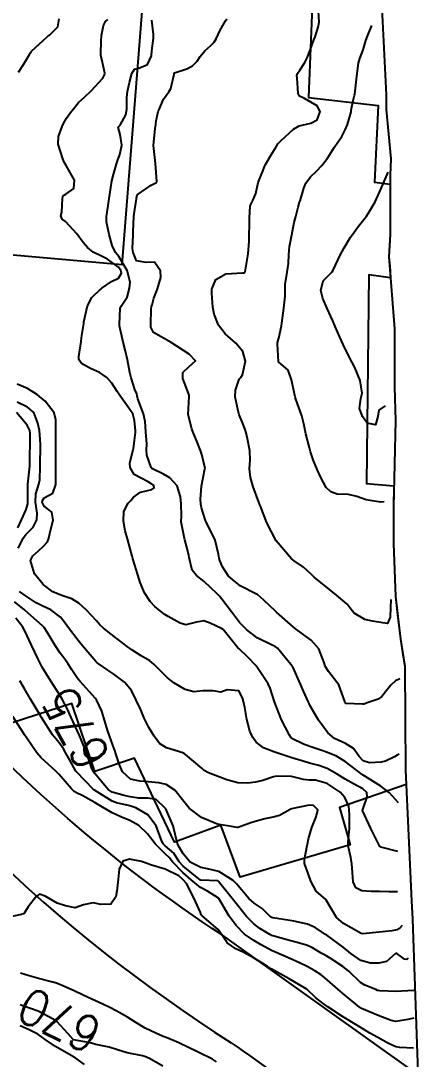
# Model space of a CAD drawing. Header units: metres. Extents: x 292545 to 299085, y 7450245 to 7463078.
# Drawn here: x 296287.8 to 296332.3, y 7456470 to 7456586 of the extents above; entities that cross this region are included whole.
import ezdxf
from ezdxf.enums import TextEntityAlignment as Align

# ---------------------------------------------------------------- set-up
doc = ezdxf.new("R2010")
doc.units = ezdxf.units.M
for name, color, linetype in [('Area', 45, 'Continuous'), ('Cotas', 45, 'Continuous'), ('Curvas de Nivel 1m', 11, 'Continuous'), ('Curvas de Nivel 5m', 15, 'Continuous'), ('Edificações', 30, 'Continuous'), ('Vias Primárias', 230, 'Continuous')]:
    doc.layers.add(name, color=color, linetype=linetype)
doc.styles.add('Style-STANDARD', font='STANDARD.shx')

msp = doc.modelspace()

# ---------------------------------------------------------------- linework, layer by layer
at = {"layer": 'Area'}
msp.add_polyline3d([(296328.13, 7456587.39, 682.69), (296328.62, 7456577.69, 682.94), (296328.63, 7456576.05, 688.07), (296329.13, 7456570.55, 687.83), (296329.05, 7456568.74, 687.82), (296329.07, 7456562.1, 688.53), (296328.92, 7456559.61, 687.83), (296329.56, 7456551.55, 688.52), (296329.54, 7456545.02, 687.28), (296329.67, 7456541.33, 687.89), (296329.43, 7456531.62, 688.93), (296329.45, 7456527.56, 689.09), (296329.67, 7456521.67, 689.53), (296330.21, 7456516.88, 681.36), (296330.69, 7456513.87, 681.3), (296330.79, 7456502.25, 681.86), (296331.45, 7456487.66, 676.92), (296331.57, 7456485.6, 688.61), (296332.31, 7456464.21, 671.22)], dxfattribs=at)
at = {"layer": 'Curvas de Nivel 1m', "flags": 128}
for points, elevation in [([(296287.54, 7456580.22), (296288.09, 7456581.1), (296288.76, 7456582.21), (296288.85, 7456582.36), (296289, 7456582.56), (296290.72, 7456584.18), (296290.88, 7456584.31), (296291.02, 7456584.4), (296291.91, 7456585.29), (296292.08, 7456586.17)], 678), ([(296330, 7456498.59), (296329, 7456499.73), (296328.02, 7456500.48), (296326.22, 7456501.57), (296326.03, 7456501.7), (296325.99, 7456501.72), (296325.93, 7456501.76), (296324.05, 7456503.23), (296323.07, 7456503.8), (296322.07, 7456504.22), (296321.44, 7456504.45), (296320.07, 7456504.9), (296319.39, 7456505.16), (296318.08, 7456505.79), (296317.99, 7456505.86), (296317.8, 7456506.15), (296316.94, 7456507.87), (296316.13, 7456509.88), (296315.66, 7456511.4), (296315.43, 7456511.89), (296314.18, 7456513.79), (296314.1, 7456513.9), (296313.16, 7456514.89), (296312.2, 7456515.79), (296312.06, 7456515.93), (296311.31, 7456516.85), (296310.39, 7456517.95), (296310.23, 7456518.08), (296308.94, 7456518.67), (296308.24, 7456518.95), (296307.43, 7456518.8), (296306.24, 7456518.5), (296305.58, 7456518.67), (296304.25, 7456519.41), (296303.88, 7456519.66), (296303.4, 7456520.03), (296302.77, 7456520.55), (296302.26, 7456521.08), (296301.61, 7456522.06), (296301.13, 7456523.22), (296300.87, 7456524.06), (296300.32, 7456525.87), (296300.26, 7456526.07), (296300.24, 7456526.16), (296299.71, 7456528.08), (296299.45, 7456528.99), (296299.25, 7456530.08), (296299.32, 7456531.15), (296299.79, 7456532.08), (296300.08, 7456532.39), (296300.4, 7456532.74), (296301.17, 7456533.3), (296302.42, 7456533.62), (296302.69, 7456533.78), (296302.66, 7456534.05), (296302.52, 7456534.14), (296302.42, 7456534.2), (296302.03, 7456534.46), (296300.44, 7456535.29), (296300.01, 7456536.07), (296299.99, 7456536.54), (296300.35, 7456538.07), (296300.37, 7456538.16), (296300.47, 7456538.77), (296300.6, 7456539.96), (296300.6, 7456540.07), (296300.59, 7456540.17), (296300.51, 7456541.32), (296300.32, 7456542.07), (296299.78, 7456542.82), (296298.84, 7456544.09), (296298.55, 7456544.56), (296297.96, 7456545.5), (296297.41, 7456546.11), (296296.93, 7456546.47), (296296.57, 7456546.66), (296295.57, 7456547.14), (296294.58, 7456547.68), (296294.29, 7456548.14), (296294.27, 7456548.46), (296294.52, 7456550.14), (296294.53, 7456550.22), (296294.62, 7456550.81), (296294.82, 7456552.14), (296294.85, 7456552.35), (296295.23, 7456554.13), (296295.73, 7456555.06), (296296.68, 7456555.97), (296296.76, 7456556.03), (296296.83, 7456556.11), (296297.93, 7456556.86), (296298.69, 7456557.23), (296299.03, 7456557.76), (296298.98, 7456558.09), (296298.71, 7456558.46), (296297.49, 7456559.33), (296296.73, 7456559.7), (296295.87, 7456560.12), (296295.24, 7456560.63), (296294.74, 7456561.2), (296294.05, 7456562.15), (296292.77, 7456563.56), (296292.41, 7456563.81), (296292.25, 7456564.17), (296292.36, 7456564.58), (296292.44, 7456566.16), (296292.53, 7456566.44), (296292.81, 7456566.6), (296293.72, 7456567.24), (296293.79, 7456568.15), (296292.85, 7456569.79), (296292.63, 7456570.16), (296292.47, 7456570.55), (296291.97, 7456572.17), (296292.02, 7456573.03), (296292.43, 7456574.16), (296292.56, 7456574.5), (296292.91, 7456575.08), (296293.35, 7456575.72), (296293.67, 7456576.15), (296294.24, 7456576.83), (296294.94, 7456577.46), (296295.67, 7456578.13), (296296.96, 7456579.56), (296297.15, 7456579.92), (296297.17, 7456580.11), (296296.98, 7456580.99), (296296.75, 7456582.11), (296296.76, 7456583.86), (296296.79, 7456584.11), (296296.82, 7456584.31), (296297.03, 7456585.45), (296297.25, 7456585.89), (296297.52, 7456586.11)], 679), ([(296330.16, 7456512.44), (296329.67, 7456512.22), (296329.13, 7456511.73), (296328.7, 7456511.18), (296328.14, 7456510.49), (296327.71, 7456510.18), (296326.48, 7456509.76), (296326.23, 7456509.66), (296326.13, 7456509.63), (296325.98, 7456509.62), (296324.13, 7456509.7), (296324.04, 7456509.79), (296323.99, 7456509.94), (296323.33, 7456511.8), (296322.17, 7456513.28), (296321.83, 7456513.81), (296321.64, 7456514.36), (296321.11, 7456515.82), (296320.22, 7456516.78), (296318.73, 7456517.85), (296318.45, 7456518.07), (296318.24, 7456518.26), (296316.41, 7456519.88), (296316.25, 7456520.02), (296314.93, 7456521.23), (296314.27, 7456521.83), (296314.23, 7456521.86), (296314.11, 7456521.9), (296312.29, 7456522.83), (296311.01, 7456523.94), (296310.31, 7456524.98), (296310.04, 7456525.67), (296309.96, 7456525.95), (296309.89, 7456526.39), (296309.52, 7456527.96), (296308.66, 7456529.68), (296308.49, 7456529.97), (296308.38, 7456530.26), (296307.97, 7456531.56), (296307.9, 7456531.98), (296307.86, 7456532.52), (296307.98, 7456533.98), (296308.37, 7456535.9), (296308.38, 7456535.97), (296308.01, 7456537.53), (296307.88, 7456537.98), (296307.46, 7456539), (296307.05, 7456539.99), (296306.91, 7456540.4), (296306.51, 7456542), (296306.62, 7456544), (296306.61, 7456544.07), (296306.55, 7456544.25), (296305.89, 7456546.01), (296305.88, 7456546.69), (296306.58, 7456547.3), (296307.3, 7456547.99), (296306.59, 7456548.71), (296304.61, 7456550.02), (296302.62, 7456551.14), (296302.33, 7456551.75), (296302.32, 7456552.04), (296302.37, 7456553.77), (296302.41, 7456554.04), (296302.46, 7456554.24), (296302.67, 7456554.99), (296302.97, 7456555.74), (296303.08, 7456556.04), (296303.44, 7456557.29), (296303.41, 7456558.03), (296302.72, 7456559), (296301.8, 7456558.97), (296300.72, 7456559.16), (296300.34, 7456560.07), (296300.28, 7456560.53), (296300.33, 7456562.07), (296300.35, 7456562.48), (296300.42, 7456564.07), (296300.45, 7456564.4), (296300.7, 7456566.07), (296300.71, 7456566.16), (296300.81, 7456566.52), (296302.36, 7456567.59), (296302.82, 7456567.81), (296302.96, 7456567.9), (296302.99, 7456568.04), (296302.84, 7456570.04), (296302.6, 7456572.04), (296302.79, 7456573.94), (296302.82, 7456574.04), (296302.83, 7456574.1), (296302.9, 7456574.79), (296303.14, 7456575.82), (296303.24, 7456576.04), (296303.75, 7456577.22), (296304.34, 7456578.03), (296304.56, 7456578.41), (296304.93, 7456580.02), (296304.94, 7456580.05), (296304.96, 7456580.14), (296306.36, 7456580.61), (296306.98, 7456580.93), (296307.5, 7456581.47), (296307.85, 7456581.98), (296308.36, 7456582.62), (296309.01, 7456583.2), (296309.39, 7456583.58), (296309.61, 7456583.96), (296310.05, 7456584.93), (296310.65, 7456585.95), (296310.81, 7456586.18)], 681), ([(296329.15, 7456521.3), (296329.09, 7456520.43), (296329.05, 7456519.33), (296328.78, 7456518.65), (296328.24, 7456518.72), (296327.09, 7456518.9), (296326.24, 7456519.07), (296325.05, 7456519.78), (296324.69, 7456520.21), (296324.26, 7456520.79), (296323.07, 7456521.8), (296322.28, 7456522.42), (296320.57, 7456523.83), (296320.31, 7456524.08), (296319.39, 7456524.92), (296318.32, 7456525.64), (296318.05, 7456525.86), (296316.34, 7456527.88), (296315.27, 7456529.89), (296314.56, 7456531.73), (296314.5, 7456531.9), (296314.4, 7456532.2), (296313.77, 7456533.91), (296313.46, 7456534.94), (296313.36, 7456535.92), (296313.42, 7456536.88), (296313.4, 7456537.92), (296313.13, 7456539.27), (296312.98, 7456539.92), (296312.87, 7456540.3), (296312.51, 7456541.15), (296312.2, 7456541.93), (296312.07, 7456542.39), (296311.76, 7456543.94), (296311.78, 7456544.7), (296312.19, 7456545.93), (296312.37, 7456546.13), (296312.57, 7456546.41), (296312.9, 7456547.93), (296312.6, 7456549.02), (296311.8, 7456549.94), (296310.62, 7456551), (296309.88, 7456551.96), (296309.41, 7456553.2), (296309.26, 7456553.96), (296309.12, 7456555.53), (296309.14, 7456555.97), (296309.59, 7456557.06), (296310.7, 7456557.69), (296312.58, 7456557.8), (296312.7, 7456557.8), (296312.79, 7456557.83), (296312.87, 7456557.92), (296313.14, 7456559.49), (296313.21, 7456559.92), (296313.31, 7456561.35), (296313.32, 7456561.91), (296313.35, 7456563.33), (296313.33, 7456563.91), (296313.42, 7456565.28), (296313.7, 7456565.91), (296314.06, 7456566.66), (296314.33, 7456567.9), (296314.45, 7456568.28), (296314.84, 7456569.18), (296315.04, 7456569.7), (296315.12, 7456569.9), (296315.75, 7456571), (296316.31, 7456571.89), (296316.53, 7456572.23), (296316.88, 7456572.61), (296318.28, 7456573.86), (296318.9, 7456574.22), (296320.21, 7456574.52), (296320.9, 7456574.89), (296321.25, 7456575.82), (296320.92, 7456576.48), (296319.5, 7456577.28), (296318.94, 7456577.55), (296318.77, 7456577.85), (296318.66, 7456579.55), (296318.65, 7456579.85), (296318.72, 7456580.09), (296318.97, 7456580.46), (296319.53, 7456581.3), (296319.8, 7456581.84), (296320.14, 7456582.7), (296320.55, 7456583.83), (296320.67, 7456584.18), (296321.03, 7456585.26), (296321.12, 7456585.83), (296321.05, 7456587.02)], 682), ([(296328.39, 7456532.21), (296327.97, 7456532.18), (296326.4, 7456532.47), (296325.33, 7456532.84), (296324.41, 7456533.04), (296323.13, 7456533.08), (296322.42, 7456533.36), (296321.91, 7456533.82), (296321.3, 7456534.96), (296320.89, 7456535.83), (296320.45, 7456536.92), (296320.22, 7456537.6), (296320.15, 7456537.83), (296320.04, 7456538.27), (296319.64, 7456539.84), (296319.4, 7456540.94), (296319.18, 7456541.84), (296318.53, 7456543.69), (296318.48, 7456543.8), (296318.47, 7456543.85), (296318.45, 7456543.94), (296318.03, 7456545.86), (296317.65, 7456546.94), (296316.58, 7456547.88), (296316.46, 7456549.88), (296316.47, 7456550.03), (296316.62, 7456550.52), (296316.92, 7456551.88), (296316.96, 7456552.2), (296317.19, 7456553.87), (296317.34, 7456555.2), (296317.33, 7456555.87), (296317.33, 7456556.51), (296317.55, 7456557.87), (296317.69, 7456558.84), (296317.74, 7456559.86), (296317.83, 7456560.77), (296318.03, 7456561.86), (296318.35, 7456563.44), (296318.44, 7456563.85), (296318.51, 7456564.12), (296318.79, 7456565.14), (296318.95, 7456565.7), (296318.99, 7456565.85), (296319.41, 7456567.26), (296319.65, 7456567.84), (296320.15, 7456568.52), (296320.84, 7456569.18), (296321.44, 7456569.82), (296322.05, 7456570.62), (296322.8, 7456571.8), (296322.87, 7456571.91), (296323.65, 7456573.03), (296324.05, 7456573.79), (296324.29, 7456574.39), (296324.69, 7456575.78), (296324.72, 7456575.98), (296324.93, 7456577.05), (296325.07, 7456577.65), (296325.1, 7456577.78), (296325.31, 7456579.43), (296325.34, 7456579.78), (296325.52, 7456581.24), (296325.66, 7456581.77), (296326.03, 7456582.74), (296326.36, 7456583.77), (296326.53, 7456584.25), (296327.03, 7456585.43)], 683), ([(296328.52, 7456542.94), (296327.79, 7456542.48), (296327.69, 7456541.75), (296327.42, 7456540.83), (296326.51, 7456541.02), (296325.97, 7456541.77), (296325.65, 7456542.64), (296325.78, 7456543.77), (296325.93, 7456544.38), (296325.72, 7456545.77), (296325.1, 7456547.25), (296324.82, 7456547.78), (296324.59, 7456548.19), (296323.8, 7456549.79), (296323.43, 7456550.61), (296322.91, 7456551.81), (296322.83, 7456552), (296322.64, 7456552.44), (296322.03, 7456553.82), (296321.54, 7456554.95), (296321.32, 7456555.82), (296321.58, 7456556.93), (296322.47, 7456557.81), (296322.6, 7456557.92), (296322.71, 7456558.11), (296323.46, 7456559.8), (296323.91, 7456560.62), (296324.65, 7456561.78), (296324.75, 7456561.94), (296325.51, 7456563.02), (296326.13, 7456563.77), (296326.41, 7456564.13), (296326.79, 7456564.75), (296327.17, 7456565.38), (296327.37, 7456565.75), (296327.88, 7456566.81), (296328.27, 7456567.74), (296328.83, 7456569.06)], 684), ([(296329.93, 7456493.18), (296328.03, 7456493.65), (296327.94, 7456493.69), (296327.91, 7456493.74), (296327.87, 7456493.81), (296326.92, 7456495.75), (296325.99, 7456497.76), (296326.49, 7456499.28), (296326.44, 7456499.76), (296326.02, 7456500.15), (296324.96, 7456500.72), (296324.03, 7456501.25), (296323.16, 7456501.8), (296322.04, 7456502.43), (296321.09, 7456502.78), (296320.05, 7456503.05), (296319.44, 7456503.22), (296318.06, 7456503.64), (296317.4, 7456503.87), (296316.07, 7456504.31), (296314.9, 7456504.73), (296314.08, 7456505.37), (296313.7, 7456505.91), (296313.39, 7456506.62), (296313.04, 7456507.92), (296312.81, 7456509.24), (296312.68, 7456509.92), (296312.56, 7456510.34), (296312.14, 7456511.1), (296310.84, 7456511.24), (296310.14, 7456510.97), (296309.28, 7456511.1), (296308.14, 7456511.1), (296307.12, 7456511.01), (296306.15, 7456511.25), (296304.89, 7456512.01), (296304.16, 7456512.62), (296302.71, 7456514.04), (296302.43, 7456514.29), (296302.19, 7456514.45), (296301.23, 7456515.02), (296300.2, 7456515.7), (296299.69, 7456516.08), (296298.22, 7456517.19), (296297.02, 7456518.11), (296296.61, 7456518.49), (296296.24, 7456518.92), (296295.12, 7456520.13), (296294.26, 7456520.89), (296293.49, 7456521.38), (296292.27, 7456521.81), (296291.36, 7456522.18), (296290.29, 7456523.01), (296289.31, 7456524.2), (296288.87, 7456525.66), (296289.12, 7456526.2), (296289.77, 7456526.76), (296290.34, 7456527.26), (296290.78, 7456527.75), (296290.91, 7456528.18), (296291.06, 7456528.88), (296291.4, 7456530.17), (296291.27, 7456531.07), (296290.39, 7456531.76), (296290.19, 7456532.19), (296290.2, 7456532.39), (296290.4, 7456532.66), (296291.37, 7456533.21), (296291.69, 7456534.17), (296291.7, 7456535.43), (296291.7, 7456536.17), (296291.7, 7456537.42), (296291.71, 7456538.17), (296291.72, 7456538.93), (296291.72, 7456540.17), (296291.72, 7456541.39), (296291.52, 7456542.17), (296290.53, 7456543.49), (296289.67, 7456544.2), (296288.55, 7456544.88), (296287.4, 7456545.37)], 678), ([(296287.51, 7456527.05), (296288.09, 7456528.21), (296288.36, 7456528.58), (296289.16, 7456529.41), (296289.57, 7456530.2), (296289.63, 7456530.95), (296289.45, 7456532.2), (296289.47, 7456533.14), (296289.82, 7456534.2), (296289.93, 7456534.69), (296289.96, 7456536.19), (296289.97, 7456536.67), (296289.99, 7456538.19), (296289.99, 7456538.67), (296289.86, 7456540.2), (296289.68, 7456541.02), (296289.23, 7456542.2), (296288.52, 7456542.81), (296287.38, 7456543.37)], 677), ([(296287.45, 7456529.31), (296287.87, 7456530.22), (296288.38, 7456531.37), (296288.58, 7456532.01), (296288.59, 7456532.21), (296288.58, 7456534.05), (296288.59, 7456534.21), (296288.77, 7456535.88), (296288.79, 7456536.21), (296288.81, 7456537.86), (296288.82, 7456538.21), (296288.85, 7456539.85), (296288.79, 7456540.21), (296288.5, 7456540.81), (296287.29, 7456542.22)], 676), ([(296329.88, 7456488.66), (296328.94, 7456488.67), (296327.88, 7456488.68), (296326.95, 7456488.68), (296325.88, 7456488.78), (296325.24, 7456489.12), (296324.93, 7456489.77), (296324.86, 7456490.83), (296324.78, 7456491.78), (296324.66, 7456492.51), (296324.38, 7456493.78), (296324.37, 7456494.21), (296324.52, 7456495.78), (296324.52, 7456497.25), (296324.49, 7456497.78), (296324.44, 7456498.23), (296324.01, 7456499.21), (296323.49, 7456499.8), (296322.02, 7456500.75), (296320.72, 7456501.13), (296320.03, 7456501.15), (296319.38, 7456501.2), (296318.04, 7456501.54), (296316.35, 7456501.57), (296316.04, 7456501.5), (296314.83, 7456501.1), (296314.03, 7456500.9), (296313.15, 7456500.79), (296312.03, 7456500.82), (296310.81, 7456501.16), (296310.04, 7456501.48), (296308.78, 7456501.97), (296308.29, 7456502.23), (296308.05, 7456502.42), (296306.2, 7456504), (296306.06, 7456504.1), (296305.9, 7456504.17), (296304.07, 7456504.76), (296303.28, 7456505.24), (296302.68, 7456506.04), (296302.1, 7456507.01), (296301.58, 7456508.06), (296301.19, 7456508.99), (296300.69, 7456510.06), (296300.15, 7456511.16), (296299.39, 7456512.08), (296298.17, 7456512.96), (296297.5, 7456513.42), (296296.54, 7456514.11), (296296.33, 7456514.26), (296296.19, 7456514.4), (296294.68, 7456516.14), (296294.21, 7456516.72), (296293.11, 7456518.16), (296292.75, 7456518.67), (296292.24, 7456519.36), (296291.14, 7456520.18), (296290.26, 7456520.56), (296289.52, 7456520.94), (296288.27, 7456521.77), (296288, 7456521.94), (296287.63, 7456522.22)], 677), ([(296330.4, 7456484.91), (296330.12, 7456484.57), (296329.83, 7456484.4), (296329.25, 7456484.3), (296327.83, 7456484.16), (296326, 7456483.95), (296325.83, 7456483.99), (296324.7, 7456484.65), (296323.84, 7456485.11), (296323.06, 7456485.8), (296321.87, 7456487.81), (296320.8, 7456488.74), (296320.21, 7456489.84), (296319.91, 7456490.69), (296319.5, 7456491.84), (296319.5, 7456492.28), (296319.78, 7456493.84), (296319.81, 7456493.98), (296319.95, 7456494.57), (296320.3, 7456495.83), (296320.78, 7456497.03), (296321, 7456497.82), (296320.48, 7456498.32), (296320, 7456498.33), (296318.05, 7456497.92), (296317.99, 7456497.9), (296317.96, 7456497.89), (296317.9, 7456497.86), (296316.68, 7456497.18), (296315.98, 7456497), (296315.07, 7456496.8), (296313.97, 7456496.51), (296313.51, 7456496.37), (296312.28, 7456495.93), (296312.05, 7456495.84), (296311.96, 7456495.83), (296311.34, 7456495.94), (296309.97, 7456496.19), (296309.66, 7456496.26), (296307.98, 7456496.97), (296306.61, 7456497.99), (296306, 7456498.74), (296304.99, 7456500.01), (296304.02, 7456500.64), (296303.23, 7456500.82), (296302.03, 7456500.93), (296301.08, 7456501.01), (296300.03, 7456501.23), (296299.16, 7456502.08), (296298.81, 7456502.85), (296298.41, 7456504.09), (296298.32, 7456504.35), (296298.07, 7456505.05), (296297.69, 7456506.1), (296297.49, 7456506.71), (296297.08, 7456508.11), (296296.84, 7456508.83), (296296.23, 7456510.12), (296296.13, 7456510.25), (296294.43, 7456512.14), (296294.17, 7456512.47), (296293.49, 7456513.46), (296293.05, 7456514.16), (296292.7, 7456514.67), (296292.19, 7456515.33), (296291.62, 7456516.18), (296290.75, 7456517.66), (296290.41, 7456518.19), (296290.23, 7456518.38), (296288.95, 7456519.5), (296288.25, 7456520.11), (296288.21, 7456520.16), (296288.15, 7456520.21), (296287.09, 7456521.06)], 676), ([(296331.75, 7456477.63), (296331.68, 7456477.62), (296329.75, 7456477.53), (296327.9, 7456477.59), (296327.75, 7456477.62), (296327.66, 7456477.65), (296327.46, 7456477.74), (296326.23, 7456478.24), (296325.76, 7456478.53), (296324.43, 7456479.78), (296323.78, 7456480.32), (296322.35, 7456481.25), (296321.8, 7456481.57), (296321.37, 7456481.82), (296320.37, 7456482.39), (296319.81, 7456482.66), (296318.67, 7456483), (296317.82, 7456483.23), (296315.97, 7456483.73), (296315.82, 7456483.78), (296315.76, 7456483.81), (296315.63, 7456483.88), (296314.51, 7456484.58), (296313.84, 7456485.09), (296313.02, 7456485.92), (296311.87, 7456487.34), (296311.41, 7456487.93), (296309.89, 7456489.83), (296309.81, 7456489.87), (296307.89, 7456489.97), (296307.87, 7456489.98), (296305.92, 7456491.51), (296305.5, 7456492.01), (296304.88, 7456492.97), (296303.94, 7456493.81), (296303.71, 7456494.03), (296303.47, 7456494.51), (296302.91, 7456496.04), (296301.98, 7456497.26), (296300.63, 7456498.06), (296299.99, 7456498.25), (296298.5, 7456498.59), (296298, 7456498.78), (296296.31, 7456499.82), (296296.01, 7456500), (296295.86, 7456500.12), (296294.04, 7456502.01), (296293.95, 7456502.14), (296293.27, 7456503.36), (296292.83, 7456504.16), (296292.56, 7456504.65), (296292.07, 7456505.29), (296291.33, 7456506.18), (296290.11, 7456508.13), (296290.08, 7456508.19), (296290.02, 7456508.28), (296288.86, 7456510.2), (296288.15, 7456511.43), (296287.69, 7456512.22)], 674), ([(296331.71, 7456474.53), (296331.03, 7456474.38), (296329.71, 7456474.18), (296329.17, 7456474.27), (296327.72, 7456474.83), (296325.87, 7456475.63), (296325.73, 7456475.7), (296325.63, 7456475.77), (296323.75, 7456477.34), (296323.22, 7456477.8), (296321.77, 7456479.06), (296321.34, 7456479.39), (296320.65, 7456479.83), (296319.78, 7456480.3), (296318.93, 7456480.71), (296317.79, 7456481.24), (296316.33, 7456481.87), (296315.81, 7456482.12), (296314.65, 7456482.73), (296313.82, 7456483.21), (296312.8, 7456483.92), (296311.84, 7456484.9), (296311.09, 7456485.94), (296309.92, 7456487.9), (296309.89, 7456487.95), (296309.87, 7456487.97), (296308.65, 7456488.74), (296307.88, 7456489.16), (296306.82, 7456489.99), (296305.91, 7456490.81), (296304.75, 7456492.02), (296304.38, 7456492.48), (296303.93, 7456492.91), (296302.8, 7456494.04), (296301.95, 7456495.15), (296300.99, 7456496.06), (296299.97, 7456496.61), (296298.95, 7456497.05), (296297.99, 7456497.49), (296296.9, 7456498.11), (296296, 7456498.66), (296294.73, 7456499.4), (296294.01, 7456499.73), (296293.74, 7456499.87), (296293.46, 7456500.15), (296292.04, 7456501.81), (296291.68, 7456502.17), (296290.06, 7456503.64), (296289.59, 7456504.19), (296288.46, 7456505.82), (296288.19, 7456506.21), (296288.09, 7456506.37), (296286.89, 7456508.23)], 673), ([(296331.67, 7456471.21), (296330.13, 7456471.26), (296329.68, 7456471.36), (296328.88, 7456471.73), (296327.69, 7456472.38), (296326.81, 7456472.87), (296325.7, 7456473.54), (296325.33, 7456473.77), (296323.72, 7456474.75), (296322.11, 7456475.81), (296321.74, 7456476.06), (296320.74, 7456476.82), (296319.75, 7456477.79), (296319.69, 7456477.84), (296317.76, 7456478.95), (296316.12, 7456479.88), (296315.78, 7456480.07), (296315.32, 7456480.34), (296313.79, 7456481.3), (296312.65, 7456481.92), (296311.81, 7456482.31), (296310.84, 7456482.97), (296310.19, 7456483.95), (296309.83, 7456484.46), (296308.04, 7456485.98), (296307.96, 7456486.09), (296307.86, 7456486.36), (296307.13, 7456487.99), (296306.29, 7456489.59), (296305.94, 7456490), (296305.89, 7456490.05), (296305.45, 7456490.45), (296303.91, 7456491.19), (296302.27, 7456491.69), (296301.92, 7456491.82), (296301.28, 7456492.06), (296299.93, 7456492.31), (296299.18, 7456492.08), (296298.78, 7456491.21), (296298.68, 7456490.09), (296298.52, 7456488.73), (296298.39, 7456488.09), (296297.86, 7456487.3), (296296.72, 7456487.26), (296295.87, 7456487.44), (296294.8, 7456487.2), (296293.86, 7456486.89), (296292.8, 7456487.1), (296291.87, 7456487.41), (296290.5, 7456488.18), (296289.88, 7456488.41), (296289.54, 7456488.19), (296288.63, 7456486.98), (296288.11, 7456486.22), (296287.92, 7456486.15), (296287.85, 7456486.13), (296286.27, 7456485.81)], 672), ([(296309.66, 7456469.66), (296309.21, 7456469.96), (296307.67, 7456470.72), (296306.29, 7456471.38), (296305.68, 7456471.67), (296305.46, 7456471.78), (296304.92, 7456472.01), (296304.03, 7456472.37), (296303.69, 7456472.5), (296302.87, 7456472.86), (296301.7, 7456473.44), (296300.65, 7456474.06), (296299.71, 7456474.65), (296298.46, 7456475.36), (296297.73, 7456475.73), (296296.94, 7456476.11), (296295.74, 7456476.66), (296294.74, 7456477.13), (296293.75, 7456477.61), (296292.5, 7456478.16), (296291.76, 7456478.45), (296291.37, 7456478.56), (296289.76, 7456478.96), (296288.72, 7456479.26), (296287.77, 7456479.58)], 671), ([(296294.9, 7456469.38), (296293.82, 7456470.15), (296293.71, 7456470.2), (296293.66, 7456470.22), (296293.43, 7456470.39), (296291.67, 7456471.37), (296290.5, 7456472.18), (296289.69, 7456472.74), (296288.74, 7456473.25), (296287.7, 7456473.68)], 669)]:
    msp.add_lwpolyline(points, dxfattribs=dict(at, elevation=elevation))
at = {"layer": 'Curvas de Nivel 5m', "flags": 128}
for points, elevation in [([(296330.06, 7456504.04), (296329.86, 7456503.92), (296329.54, 7456503.73), (296328.53, 7456503.27), (296328.05, 7456503.16), (296326.74, 7456503.06), (296326.06, 7456503.3), (296325.6, 7456503.77), (296324.98, 7456504.69), (296324.08, 7456505.23), (296322.84, 7456505.8), (296322.09, 7456506.43), (296321.07, 7456507.82), (296320.13, 7456509.43), (296320, 7456509.7), (296319.93, 7456509.83), (296319.39, 7456511.08), (296319.06, 7456511.85), (296318.18, 7456513.78), (296318.13, 7456513.86), (296317.97, 7456514.07), (296316.47, 7456515.88), (296316.21, 7456516.06), (296315.89, 7456516.2), (296314.22, 7456517.04), (296313.05, 7456517.92), (296312.64, 7456518.33), (296312.24, 7456518.76), (296311.32, 7456519.94), (296310.27, 7456521.37), (296310, 7456521.69), (296309.75, 7456521.96), (296308.29, 7456523.32), (296307.43, 7456523.99), (296306.93, 7456524.61), (296306.59, 7456526), (296306.55, 7456526.22), (296306.33, 7456527.18), (296306.13, 7456528), (296306.05, 7456528.3), (296305.72, 7456530.01), (296305.73, 7456530.66), (296305.71, 7456532.01), (296305.65, 7456532.77), (296305.25, 7456534.01), (296304.43, 7456534.9), (296303.73, 7456535.32), (296302.44, 7456535.96), (296302.35, 7456536.05), (296301.86, 7456537.46), (296301.84, 7456538.05), (296301.86, 7456538.66), (296301.77, 7456540.05), (296301.68, 7456541.22), (296301.5, 7456542.06), (296300.85, 7456543.75), (296300.78, 7456544.07), (296300.76, 7456544.28), (296300.55, 7456544.78), (296300.12, 7456546.07), (296299.98, 7456546.67), (296299.72, 7456548.08), (296299.46, 7456549.22), (296299.23, 7456550.08), (296298.82, 7456551.9), (296298.8, 7456552.09), (296298.91, 7456553.83), (296299.02, 7456554.09), (296299.66, 7456555.09), (296299.93, 7456556.08), (296300, 7456556.77), (296299.69, 7456558.08), (296298.73, 7456559.64), (296298.38, 7456560.09), (296297.99, 7456560.85), (296297.66, 7456562.1), (296297.37, 7456563.5), (296297.35, 7456564.1), (296297.54, 7456565.35), (296297.65, 7456566.1), (296297.81, 7456567.1), (296297.98, 7456568.1), (296298.13, 7456568.8), (296298.53, 7456570.09), (296298.61, 7456570.33), (296298.86, 7456571.04), (296299.06, 7456571.9), (296299.07, 7456572.09), (296298.88, 7456573.25), (296298.68, 7456574.09), (296298.79, 7456574.19), (296298.9, 7456574.3), (296299.53, 7456575.47), (296299.64, 7456576.08), (296299.63, 7456577.39), (296299.71, 7456578.08), (296299.95, 7456579.07), (296300.18, 7456580.07), (296300.49, 7456580.55), (296300.97, 7456580.69), (296301.94, 7456581.09), (296302.39, 7456582.05), (296302.44, 7456582.61), (296302.62, 7456584.04), (296302.63, 7456584.43), (296302.43, 7456586.05)], 680), ([(296331.08, 7456481.26), (296330.94, 7456481.1), (296330.65, 7456481.13), (296329.8, 7456481.77), (296329.73, 7456481.79), (296329.63, 7456481.72), (296328.65, 7456480.87), (296327.79, 7456480.68), (296326.86, 7456480.69), (296325.79, 7456480.99), (296324.66, 7456481.78), (296323.81, 7456482.48), (296321.97, 7456483.81), (296321.82, 7456483.91), (296320.67, 7456484.66), (296319.83, 7456485.03), (296318.31, 7456485.38), (296317.84, 7456485.46), (296315.97, 7456485.75), (296315.84, 7456485.79), (296315.78, 7456485.82), (296315.71, 7456485.88), (296314.75, 7456486.78), (296313.87, 7456487.38), (296313.28, 7456487.92), (296311.89, 7456489.56), (296311.51, 7456489.93), (296309.91, 7456490.93), (296308.64, 7456491.24), (296307.91, 7456491.39), (296306.72, 7456491.99), (296305.93, 7456492.89), (296305.53, 7456493.6), (296305.31, 7456494.01), (296305.05, 7456495.11), (296304.83, 7456496.02), (296303.99, 7456497.93), (296303.94, 7456498.02), (296302.93, 7456498.97), (296302, 7456499.13), (296300.93, 7456499.13), (296300, 7456499.28), (296299.35, 7456499.42), (296298.01, 7456499.8), (296297.54, 7456500.1), (296296.04, 7456501.92), (296295.9, 7456502.12), (296295.74, 7456502.43), (296295.16, 7456504.13), (296294.54, 7456505.68), (296294.34, 7456506.14), (296294.09, 7456506.69), (296293.43, 7456508.15), (296293.01, 7456509.05), (296292.41, 7456510.17), (296292.14, 7456510.62), (296291.16, 7456512.18), (296290.18, 7456513.77), (296289.95, 7456514.19), (296289.72, 7456514.66), (296288.97, 7456516.2), (296288.23, 7456517.83), (296288.02, 7456518.21), (296287.25, 7456519.23)], 675), ([(296303.65, 7456469.17), (296302.17, 7456470.04), (296301.66, 7456470.26), (296301.39, 7456470.33), (296299.67, 7456470.67), (296298.59, 7456471.01), (296297.67, 7456471.29), (296296.19, 7456471.61), (296295.68, 7456471.74), (296295.37, 7456471.82), (296293.68, 7456472.13), (296293.64, 7456472.15), (296293.03, 7456472.82), (296291.82, 7456474.17), (296291.7, 7456474.26), (296291.49, 7456474.39), (296289.72, 7456475.33), (296288, 7456475.94), (296287.73, 7456476.04)], 670)]:
    msp.add_lwpolyline(points, dxfattribs=dict(at, elevation=elevation))
at = {"layer": 'Edificações', "elevation": 681.31}
for points in [[(296321.02, 7456604.16), (296319.93, 7456577.38), (296327.73, 7456576.5), (296327.32, 7456567.93), (296329.06, 7456567.73), (296329.06, 7456565.42), (296329.07, 7456562.1), (296329, 7456560.85), (296328.92, 7456559.61), (296329.01, 7456558.56), (296329.11, 7456557.27), (296326.68, 7456557.58), (296326.41, 7456534.28), (296329.49, 7456534.03), (296329.43, 7456531.62), (296329.44, 7456529.59), (296329.45, 7456527.56), (296329.56, 7456524.62), (296329.67, 7456521.67), (296329.94, 7456519.28), (296330.21, 7456516.88), (296330.45, 7456515.38), (296330.69, 7456513.87), (296330.74, 7456508.06), (296330.79, 7456502.25), (296330.86, 7456500.65), (296323.39, 7456498.09), (296324.61, 7456493.91), (296312.3, 7456490.28), (296310.14, 7456496.11), (296304.95, 7456494.19), (296300.48, 7456503.58), (296296.05, 7456502.11), (296293.5, 7456509.69), (296286.82, 7456507.53)], [(296265.06, 7456561.75), (296299.12, 7456558.73), (296301.84, 7456593.15)]]:
    msp.add_lwpolyline(points, dxfattribs=at)
at = {"layer": 'Vias Primárias'}
for points, elevation in [([(296326.82, 7456960.38), (296319.48, 7456944.28, 0.060759), (296313.86, 7456926.52, 0.025093), (296309.54, 7456894.66, 0.024024), (296308.59, 7456868.63, 0.016846), (296306.46, 7456845.85, 0.054326), (296303.97, 7456817.91), (296300.82, 7456782.79), (296297.82, 7456751.8, -0.003403), (296291.88, 7456727.17, 0.024045), (296280.45, 7456693.6, 0.007412), (296263.35, 7456644.93, 0.10026), (296246.22, 7456572.3, 0.110913), (296261.44, 7456520.1, 0.101216), (296311.28, 7456471.8, -0.031982), (296332.26, 7456455.3, 16.059143)], 670.96), ([(296332.17, 7456468.24), (296310.32, 7456483.81, -0.066784), (296277.67, 7456512.07, -0.094416), (296258.48, 7456547.26, -0.09393), (296254.59, 7456578.59, -0.086707), (296266.7, 7456628.84, -0.008409), (296272.55, 7456647, -0.385057), (296288.28, 7456655.48), (296326.92, 7456645.13)], 674.5)]:
    msp.add_lwpolyline(points, format="xyb", dxfattribs=dict(at, elevation=elevation))

# ---------------------------------------------------------------- texts
at = {"layer": 'Cotas', "style": 'Style-STANDARD'}
for s, rotation, p in [('675', 118.7582, (296293.94, 7456506.92, 675)), ('670', 153.8443, (296292.11, 7456474.28, 670))]:
    msp.add_text(s, height=4, rotation=rotation, dxfattribs=at).set_placement(p, align=Align.MIDDLE_CENTER)

doc.saveas('drawing.dxf')
